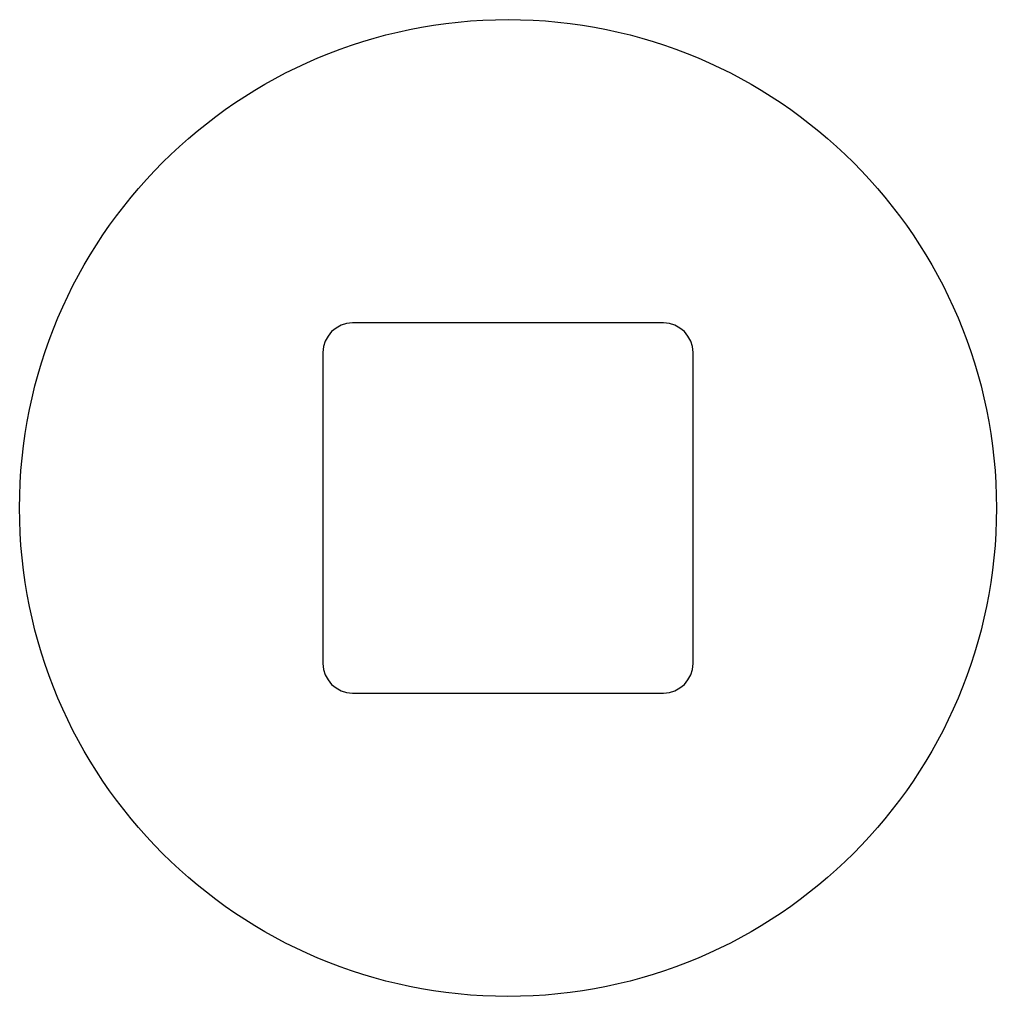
# Model space of a CAD drawing. Header units: millimetres. Extents: x -33 to 33, y -33 to 33.
import ezdxf

# ---------------------------------------------------------------- set-up
doc = ezdxf.new("R2010")
doc.units = ezdxf.units.MM

msp = doc.modelspace()

# ---------------------------------------------------------------- linework, layer by layer
at = {"color": 7, "linetype": 'Continuous', "lineweight": 25}
for p, q in [((10.5, 12.5), (-10.5, 12.5)), ((-12.5, 10.5), (-12.5, -10.5)), ((12.5, -10.5), (12.5, 10.5)), ((-10.5, -12.5), (10.5, -12.5))]:
    msp.add_line(p, q, dxfattribs=at)
msp.add_circle((0, 0), 33, dxfattribs=at)
for centre, start, end in [((-10.5, 10.5), 90, 180), ((10.5, 10.5), 0, 90), ((-10.5, -10.5), 180, 270), ((10.5, -10.5), 270, 0)]:
    msp.add_arc(centre, 2, start, end, dxfattribs=at)

doc.saveas('drawing.dxf')
